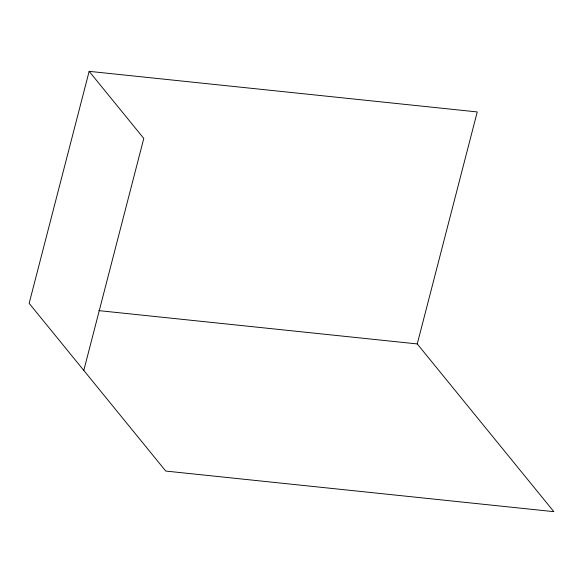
<?xml version="1.0" encoding="UTF-8"?>
<svg xmlns="http://www.w3.org/2000/svg" width="583" height="583" viewBox="0 0 583 583"><rect width="100%" height="100%" fill="white"/><g stroke="black" fill="none" stroke-linecap="round" stroke-linejoin="round"><path stroke-width="0.87" d="M417.253 343.926L477.251 111.936L89.148 71.345L29.15 303.342L165.747 471.064L553.85 511.655L417.253 343.926L98.811 310.622M83.792 370.431L143.79 138.433L89.148 71.345"/></g></svg>
